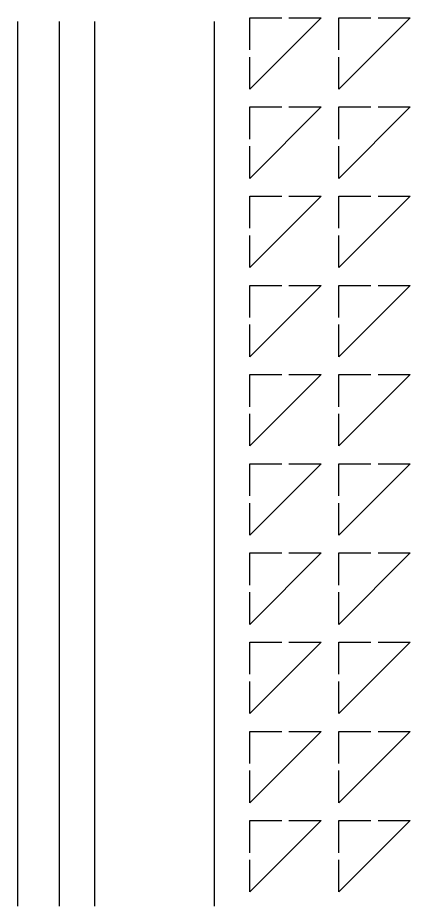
# Model space of a CAD drawing. Extents: x 14 to 532, y 10 to 1018.
# Drawn here: x 370 to 480, y 386 to 635 of the extents above; entities that cross this region are included whole.
import ezdxf

# ---------------------------------------------------------------- set-up
doc = ezdxf.new("R2010")
doc.units = 0

msp = doc.modelspace()

# ---------------------------------------------------------------- linework, layer by layer
at = {"layer": 'Layer 1', "color": 7}
for points in [[(446.0096, 635), (455.0096, 635), (435.0096, 615), (435.0096, 624)], [(435.0096, 626), (435.0096, 635), (444.0096, 635)], [(471.0096, 635), (480.0096, 635), (460.0096, 615), (460.0096, 624)], [(460.0096, 626), (460.0096, 635), (469.0096, 635)], [(370, 386), (370, 634)], [(381.5876, 634), (381.5876, 386)], [(391.5876, 386), (391.5876, 634)], [(425.0096, 634), (425.0096, 386)], [(446.0096, 610), (455.0096, 610), (435.0096, 590), (435.0096, 599)], [(435.0096, 601), (435.0096, 610), (444.0096, 610)], [(471.0096, 610), (480.0096, 610), (460.0096, 590), (460.0096, 599)], [(460.0096, 601), (460.0096, 610), (469.0096, 610)], [(446.0096, 585), (455.0096, 585), (435.0096, 565), (435.0096, 574)], [(435.0096, 576), (435.0096, 585), (444.0096, 585)], [(471.0096, 585), (480.0096, 585), (460.0096, 565), (460.0096, 574)], [(460.0096, 576), (460.0096, 585), (469.0096, 585)], [(446.0096, 560), (455.0096, 560), (435.0096, 540), (435.0096, 549)], [(435.0096, 551), (435.0096, 560), (444.0096, 560)], [(471.0096, 560), (480.0096, 560), (460.0096, 540), (460.0096, 549)], [(460.0096, 551), (460.0096, 560), (469.0096, 560)], [(446.0096, 535), (455.0096, 535), (435.0096, 515), (435.0096, 524)], [(435.0096, 526), (435.0096, 535), (444.0096, 535)], [(471.0096, 535), (480.0096, 535), (460.0096, 515), (460.0096, 524)], [(460.0096, 526), (460.0096, 535), (469.0096, 535)], [(446.0096, 510), (455.0096, 510), (435.0096, 490), (435.0096, 499)], [(435.0096, 501), (435.0096, 510), (444.0096, 510)], [(471.0096, 510), (480.0096, 510), (460.0096, 490), (460.0096, 499)], [(460.0096, 501), (460.0096, 510), (469.0096, 510)], [(446.0096, 485), (455.0096, 485), (435.0096, 465), (435.0096, 474)], [(435.0096, 476), (435.0096, 485), (444.0096, 485)], [(471.0096, 485), (480.0096, 485), (460.0096, 465), (460.0096, 474)], [(460.0096, 476), (460.0096, 485), (469.0096, 485)], [(446.0096, 460), (455.0096, 460), (435.0096, 440), (435.0096, 449)], [(435.0096, 451), (435.0096, 460), (444.0096, 460)], [(471.0096, 460), (480.0096, 460), (460.0096, 440), (460.0096, 449)], [(460.0096, 451), (460.0096, 460), (469.0096, 460)], [(446.0096, 435), (455.0096, 435), (435.0096, 415), (435.0096, 424)], [(435.0096, 426), (435.0096, 435), (444.0096, 435)], [(471.0096, 435), (480.0096, 435), (460.0096, 415), (460.0096, 424)], [(460.0096, 426), (460.0096, 435), (469.0096, 435)], [(446.0096, 410), (455.0096, 410), (435.0096, 390), (435.0096, 399)], [(435.0096, 401), (435.0096, 410), (444.0096, 410)], [(471.0096, 410), (480.0096, 410), (460.0096, 390), (460.0096, 399)], [(460.0096, 401), (460.0096, 410), (469.0096, 410)]]:
    msp.add_lwpolyline(points, dxfattribs=at)

doc.saveas('drawing.dxf')
